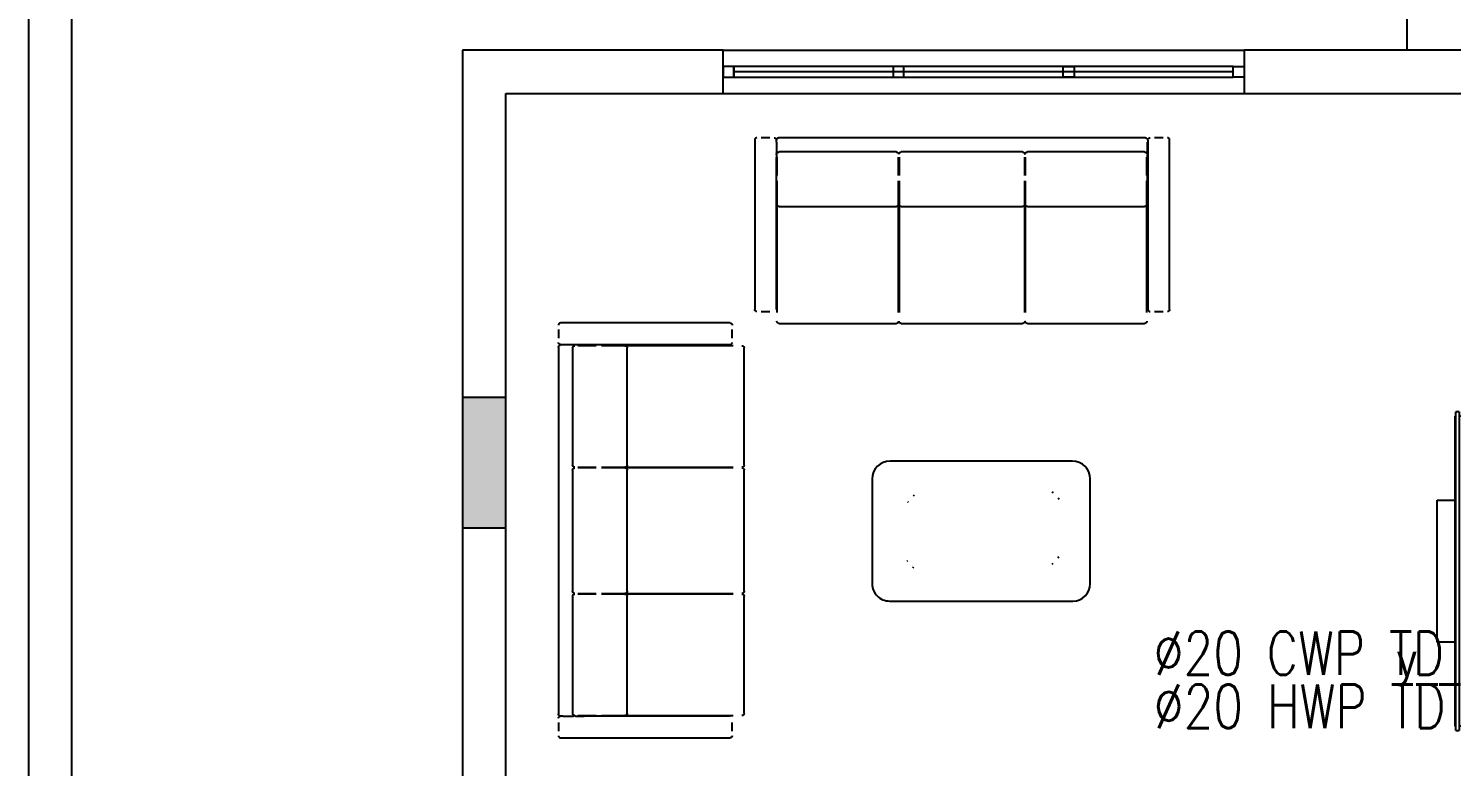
# Model space of a CAD drawing. Header units: metres. Extents: x -658 to -58, y -713 to -118.
# Drawn here: x -230 to -223.45, y -204.25 to -200.85 of the extents above; entities that cross this region are included whole.
import ezdxf
from ezdxf.enums import TextEntityAlignment as Align

# ---------------------------------------------------------------- set-up
doc = ezdxf.new("R2010")
doc.units = ezdxf.units.M
doc.header["$LTSCALE"] = 100
doc.layers.add('plan', color=8, linetype='Continuous')
doc.layers.add('WATER TEXT', color=3, linetype='Continuous')
doc.styles.add('style12', font='xarab.shx')
doc.styles.add('TIMES', font='simplex.shx', dxfattribs={"width": 0.8, "height": 0.4})

# ---------------------------------------------------------------- blocks, each defined once
blk = doc.blocks.new('TV - Flat Screen - 1270mm-V11-الدور الاول')
for p, q in [((-0.7376, -0.0515), (-0.7376, -0.0665)), ((-0.7376, -0.0515), (-0.7226, -0.0515)), ((-0.7226, -0.0515), (0.7147, -0.0515)), ((0.7147, -0.0515), (0.7297, -0.0515)), ((0.7297, -0.0665), (0.7297, -0.0515)), ((-0.7226, -0.0665), (-0.7376, -0.0665)), ((0.7147, -0.0665), (-0.7226, -0.0665)), ((-0.7176, -0.0665), (-0.7176, -0.0695)), ((0.7097, -0.0695), (-0.7176, -0.0695)), ((-0.3308, -0.1515), (-0.3308, -0.0695)), ((0.3229, -0.0695), (0.3229, -0.1515)), ((0.7097, -0.0695), (0.7097, -0.0665)), ((0.7297, -0.0665), (0.7147, -0.0665)), ((0.3229, -0.1515), (-0.3308, -0.1515))]:
    blk.add_line(p, q)
for points in [[(-0.6076, 0.0585), (-0.6125, 0.0585), (-0.6222, 0.0579), (-0.6361, 0.0551), (-0.6475, 0.0512), (-0.6563, 0.0473), (-0.6627, 0.0439), (-0.6687, 0.0401), (-0.6746, 0.0359), (-0.6802, 0.0313), (-0.6855, 0.0264), (-0.6903, 0.0211), (-0.6949, 0.0156), (-0.6992, 0.0097), (-0.7042, 0.0015), (-0.7095, -0.0092), (-0.7157, -0.0275), (-0.7176, -0.0419), (-0.7176, -0.0515)], [(0.5997, 0.0585), (0.6045, 0.0585), (0.6141, 0.0579), (0.6283, 0.0551), (0.6397, 0.0512), (0.6484, 0.0473), (0.6548, 0.0439), (0.6609, 0.0401), (0.6667, 0.0359), (0.6723, 0.0313), (0.6776, 0.0264), (0.6825, 0.0211), (0.6871, 0.0156), (0.6912, 0.0097), (0.6963, 0.0015), (0.7016, -0.0092), (0.7078, -0.0275), (0.7097, -0.0419), (0.7097, -0.0515)]]:
    blk.add_open_spline(points, degree=3, knots=[0, 0, 0, 0, 0.083333, 0.166667, 0.25, 0.291667, 0.333333, 0.375, 0.416667, 0.458333, 0.5, 0.541667, 0.583333, 0.625, 0.666667, 0.75, 0.833333, 1, 1, 1, 1])
blk = doc.blocks.new('ANTIGUA_by_Vaghi_11534 - Vaghi A3S-Triple Seat-V34-الدور الاول')
for p, q in [((-0.955, 0.79), (-0.955, 0.01)), ((-0.885, 0.8), (-0.925, 0.8)), ((-0.855, 0.78), (-0.855, 0.79)), ((0.845, 0.8), (-0.845, 0.8)), ((0.8562, 0.79), (0.8562, 0.01)), ((0.9262, 0.8), (0.8862, 0.8)), ((0.9562, 0.01), (0.9562, 0.79)), ((-0.855, 0.78), (-0.855, 0.7313)), ((-0.855, 0.7289), (-0.855, 0.7313)), ((-0.855, 0.7219), (-0.855, 0.7266)), ((-0.855, 0.7219), (-0.855, 0.6818)), ((-0.3025, 0.7348), (-0.8425, 0.7348)), ((0.2786, 0.7348), (-0.28, 0.7348)), ((0.8412, 0.7348), (0.3012, 0.7348)), ((0.855, 0.7313), (0.855, 0.78)), ((0.855, 0.5896), (0.855, 0.7219)), ((-0.855, 0.01), (-0.855, 0.7089)), ((-0.8525, 0.7116), (-0.8525, 0.627)), ((-0.2925, 0.627), (-0.2925, 0.7116)), ((-0.29, 0.7116), (-0.29, 0.627)), ((0.2886, 0.627), (0.2886, 0.7116)), ((0.2912, 0.7116), (0.2912, 0.627)), ((0.8512, 0.627), (0.8512, 0.7116)), ((-0.8525, 0.6013), (-0.8525, 0.4949)), ((-0.2925, 0.4949), (-0.2925, 0.6013)), ((-0.29, 0.6013), (-0.29, 0.4949)), ((0.2886, 0.4949), (0.2886, 0.6013)), ((0.2912, 0.6013), (0.2912, 0.4949)), ((0.8512, 0.4949), (0.8512, 0.6013)), ((-0.2925, 0.5826), (-0.2899, 0.5826)), ((0.2886, 0.5826), (0.2912, 0.5826)), ((0.855, 0.02), (0.855, 0.5896)), ((-0.8525, 0.4949), (-0.8525, -0.005)), ((-0.8425, 0.4837), (-0.3025, 0.4837)), ((-0.2925, -0.005), (-0.2925, 0.4949)), ((-0.29, 0.4949), (-0.29, -0.005)), ((-0.28, 0.4837), (0.2786, 0.4837)), ((0.2886, -0.005), (0.2886, 0.4949)), ((0.2912, 0.4949), (0.2912, -0.005)), ((0.3012, 0.4837), (0.8412, 0.4837)), ((0.8512, -0.005), (0.8512, 0.4949)), ((-0.925, 0), (-0.885, 0)), ((-0.8425, -0.055), (-0.3025, -0.055)), ((-0.2925, 0), (-0.29, 0)), ((-0.28, -0.055), (0.2786, -0.055)), ((0.2886, 0), (0.2912, 0)), ((0.3012, -0.055), (0.8412, -0.055)), ((0.8862, 0), (0.9262, 0))]:
    blk.add_line(p, q)
at = {"flags": 128}
for points in [[(-0.855, 0.79), (-0.855, 0.7904), (-0.855, 0.7908), (-0.8549, 0.7912), (-0.8549, 0.7916), (-0.8548, 0.792), (-0.8547, 0.7924), (-0.8546, 0.7928), (-0.8545, 0.7931), (-0.8544, 0.7935), (-0.8542, 0.7939), (-0.854, 0.7943), (-0.8539, 0.7946), (-0.8537, 0.795), (-0.8535, 0.7953), (-0.8533, 0.7956), (-0.853, 0.796), (-0.8528, 0.7963), (-0.8525, 0.7966), (-0.8522, 0.7969), (-0.852, 0.7972), (-0.8517, 0.7974), (-0.8514, 0.7977), (-0.8511, 0.798), (-0.8507, 0.7982), (-0.8504, 0.7984), (-0.8501, 0.7986), (-0.8497, 0.7988), (-0.8494, 0.799), (-0.849, 0.7992), (-0.8486, 0.7993), (-0.8482, 0.7995), (-0.8479, 0.7996), (-0.8475, 0.7997), (-0.8471, 0.7998), (-0.8467, 0.7999), (-0.8463, 0.7999), (-0.8459, 0.8), (-0.8455, 0.8), (-0.8451, 0.8), (-0.845, 0.8)], [(0.845, 0.8), (0.8454, 0.8), (0.8458, 0.8), (0.8462, 0.7999), (0.8466, 0.7999), (0.847, 0.7998), (0.8474, 0.7997)], [(0.8493, 0.799), (0.8496, 0.7989), (0.85, 0.7987), (0.8503, 0.7985), (0.8506, 0.7983)], [(0.8522, 0.797), (0.8524, 0.7967), (0.8527, 0.7964), (0.853, 0.7961), (0.8532, 0.7957), (0.8534, 0.7954), (0.8536, 0.7951)], [(0.8542, 0.794), (0.8543, 0.7936), (0.8545, 0.7932), (0.8546, 0.7929), (0.8547, 0.7925), (0.8548, 0.7921), (0.8549, 0.7917), (0.8549, 0.7913), (0.855, 0.7909), (0.855, 0.7905), (0.855, 0.7901), (0.855, 0.79)], [(-0.8525, 0.7248), (-0.8525, 0.7252), (-0.8525, 0.7256), (-0.8524, 0.726), (-0.8524, 0.7264), (-0.8523, 0.7268), (-0.8522, 0.7272), (-0.8521, 0.7276), (-0.852, 0.7279), (-0.8519, 0.7283), (-0.8517, 0.7287), (-0.8515, 0.7291), (-0.8514, 0.7294), (-0.8512, 0.7298), (-0.851, 0.7301), (-0.8508, 0.7304), (-0.8505, 0.7308), (-0.8503, 0.7311), (-0.85, 0.7314), (-0.8497, 0.7317), (-0.8495, 0.732), (-0.8492, 0.7322), (-0.8489, 0.7325), (-0.8486, 0.7328), (-0.8482, 0.733), (-0.8479, 0.7332), (-0.8476, 0.7334), (-0.8472, 0.7336), (-0.8469, 0.7338), (-0.8465, 0.734), (-0.8461, 0.7341), (-0.8457, 0.7343), (-0.8454, 0.7344), (-0.845, 0.7345), (-0.8446, 0.7346), (-0.8442, 0.7346), (-0.8438, 0.7347), (-0.8434, 0.7348), (-0.843, 0.7348), (-0.8426, 0.7348), (-0.8425, 0.7348)], [(-0.3025, 0.7348), (-0.3021, 0.7348), (-0.3017, 0.7348), (-0.3013, 0.7347), (-0.3009, 0.7347), (-0.3005, 0.7346), (-0.3001, 0.7345), (-0.2997, 0.7344), (-0.2994, 0.7343), (-0.299, 0.7342), (-0.2986, 0.734), (-0.2982, 0.7338), (-0.2979, 0.7337), (-0.2975, 0.7335), (-0.2972, 0.7333), (-0.2969, 0.733), (-0.2965, 0.7328), (-0.2962, 0.7326), (-0.2959, 0.7323), (-0.2956, 0.732), (-0.2953, 0.7318), (-0.2951, 0.7315), (-0.2948, 0.7312), (-0.2945, 0.7309), (-0.2943, 0.7305), (-0.2941, 0.7302), (-0.2939, 0.7299), (-0.2937, 0.7295), (-0.2935, 0.7292), (-0.2933, 0.7288), (-0.2932, 0.7284), (-0.293, 0.728), (-0.2929, 0.7277), (-0.2928, 0.7273), (-0.2927, 0.7269), (-0.2926, 0.7265), (-0.2926, 0.7261), (-0.2925, 0.7257), (-0.2925, 0.7253), (-0.2925, 0.7249), (-0.2925, 0.7248)], [(-0.29, 0.7248), (-0.29, 0.7252), (-0.29, 0.7256), (-0.2899, 0.726), (-0.2899, 0.7264), (-0.2898, 0.7268), (-0.2897, 0.7272), (-0.2896, 0.7276), (-0.2895, 0.7279), (-0.2894, 0.7283), (-0.2892, 0.7287), (-0.289, 0.7291), (-0.2889, 0.7294), (-0.2887, 0.7298), (-0.2885, 0.7301), (-0.2883, 0.7304), (-0.288, 0.7308), (-0.2878, 0.7311), (-0.2875, 0.7314), (-0.2872, 0.7317), (-0.287, 0.732), (-0.2867, 0.7322), (-0.2864, 0.7325), (-0.2861, 0.7328), (-0.2857, 0.733), (-0.2854, 0.7332), (-0.2851, 0.7334), (-0.2847, 0.7336), (-0.2844, 0.7338), (-0.284, 0.734), (-0.2836, 0.7341), (-0.2832, 0.7343), (-0.2829, 0.7344), (-0.2825, 0.7345), (-0.2821, 0.7346), (-0.2817, 0.7346), (-0.2813, 0.7347), (-0.2809, 0.7348), (-0.2805, 0.7348), (-0.2801, 0.7348), (-0.28, 0.7348)], [(0.2786, 0.7348), (0.279, 0.7348), (0.2794, 0.7348), (0.2798, 0.7347), (0.2802, 0.7347), (0.2806, 0.7346), (0.281, 0.7345), (0.2813, 0.7344), (0.2817, 0.7343), (0.2821, 0.7342), (0.2825, 0.734), (0.2828, 0.7338), (0.2832, 0.7337), (0.2836, 0.7335), (0.2839, 0.7333), (0.2842, 0.733), (0.2846, 0.7328), (0.2849, 0.7326), (0.2852, 0.7323), (0.2855, 0.732), (0.2858, 0.7318), (0.286, 0.7315), (0.2863, 0.7312), (0.2865, 0.7309), (0.2868, 0.7305), (0.287, 0.7302), (0.2872, 0.7299), (0.2874, 0.7295), (0.2876, 0.7292), (0.2878, 0.7288), (0.2879, 0.7284), (0.288, 0.728), (0.2882, 0.7277), (0.2883, 0.7273), (0.2884, 0.7269), (0.2884, 0.7265), (0.2885, 0.7261), (0.2885, 0.7257), (0.2886, 0.7253), (0.2886, 0.7249), (0.2886, 0.7248)], [(0.2912, 0.7248), (0.2912, 0.7252), (0.2912, 0.7256), (0.2913, 0.726), (0.2913, 0.7264), (0.2914, 0.7268), (0.2915, 0.7272), (0.2916, 0.7276), (0.2917, 0.7279), (0.2918, 0.7283), (0.292, 0.7287), (0.2921, 0.7291), (0.2923, 0.7294), (0.2925, 0.7298), (0.2927, 0.7301), (0.2929, 0.7304), (0.2932, 0.7308), (0.2934, 0.7311), (0.2937, 0.7314), (0.2939, 0.7317), (0.2942, 0.732), (0.2945, 0.7322), (0.2948, 0.7325), (0.2951, 0.7328), (0.2955, 0.733), (0.2958, 0.7332), (0.2961, 0.7334), (0.2965, 0.7336), (0.2968, 0.7338), (0.2972, 0.734), (0.2976, 0.7341), (0.2979, 0.7343), (0.2983, 0.7344), (0.2987, 0.7345), (0.2991, 0.7346), (0.2995, 0.7346), (0.2999, 0.7347), (0.3003, 0.7348), (0.3007, 0.7348), (0.3011, 0.7348), (0.3012, 0.7348)], [(0.8412, 0.7348), (0.8416, 0.7348), (0.842, 0.7348), (0.8424, 0.7347), (0.8428, 0.7347), (0.8432, 0.7346), (0.8436, 0.7345), (0.8439, 0.7344), (0.8443, 0.7343), (0.8447, 0.7342), (0.8451, 0.734), (0.8454, 0.7338), (0.8458, 0.7337), (0.8462, 0.7335), (0.8465, 0.7333), (0.8468, 0.733), (0.8472, 0.7328), (0.8475, 0.7326), (0.8478, 0.7323), (0.8481, 0.732), (0.8484, 0.7318), (0.8486, 0.7315), (0.8489, 0.7312), (0.8491, 0.7309), (0.8494, 0.7305), (0.8496, 0.7302), (0.8498, 0.7299), (0.85, 0.7295), (0.8502, 0.7292), (0.8504, 0.7288), (0.8505, 0.7284), (0.8506, 0.728), (0.8508, 0.7277), (0.8509, 0.7273), (0.851, 0.7269), (0.851, 0.7265), (0.8511, 0.7261), (0.8511, 0.7257), (0.8512, 0.7253), (0.8512, 0.7249), (0.8512, 0.7248)], [(-0.8425, 0.4837), (-0.8429, 0.4837), (-0.8433, 0.4837), (-0.8437, 0.4837), (-0.8441, 0.4838), (-0.8445, 0.4839), (-0.8449, 0.484), (-0.8453, 0.4841), (-0.8456, 0.4842), (-0.846, 0.4843), (-0.8464, 0.4845), (-0.8468, 0.4846), (-0.8471, 0.4848), (-0.8475, 0.485), (-0.8478, 0.4852), (-0.8481, 0.4854), (-0.8485, 0.4857), (-0.8488, 0.4859), (-0.8491, 0.4862), (-0.8494, 0.4864), (-0.8497, 0.4867), (-0.8499, 0.487), (-0.8502, 0.4873), (-0.8505, 0.4876), (-0.8507, 0.4879), (-0.8509, 0.4883), (-0.8511, 0.4886), (-0.8513, 0.489), (-0.8515, 0.4893), (-0.8517, 0.4897), (-0.8518, 0.4901), (-0.852, 0.4904), (-0.8521, 0.4908), (-0.8522, 0.4912), (-0.8523, 0.4916), (-0.8524, 0.492), (-0.8524, 0.4924), (-0.8525, 0.4928), (-0.8525, 0.4932), (-0.8525, 0.4936), (-0.8525, 0.4937)], [(-0.2925, 0.4937), (-0.2925, 0.4933), (-0.2925, 0.4929), (-0.2926, 0.4925), (-0.2926, 0.4921), (-0.2927, 0.4917), (-0.2928, 0.4913), (-0.2929, 0.4909), (-0.293, 0.4905), (-0.2931, 0.4902), (-0.2933, 0.4898), (-0.2935, 0.4894), (-0.2936, 0.4891), (-0.2938, 0.4887), (-0.294, 0.4884), (-0.2942, 0.488), (-0.2945, 0.4877), (-0.2947, 0.4874), (-0.295, 0.4871), (-0.2953, 0.4868), (-0.2955, 0.4865), (-0.2958, 0.4862), (-0.2961, 0.486), (-0.2964, 0.4857), (-0.2968, 0.4855), (-0.2971, 0.4853), (-0.2974, 0.4851), (-0.2978, 0.4849), (-0.2981, 0.4847), (-0.2985, 0.4845), (-0.2989, 0.4844), (-0.2993, 0.4842), (-0.2996, 0.4841), (-0.3, 0.484), (-0.3004, 0.4839), (-0.3008, 0.4838), (-0.3012, 0.4838), (-0.3016, 0.4837), (-0.302, 0.4837), (-0.3024, 0.4837), (-0.3025, 0.4837)], [(-0.28, 0.4837), (-0.2804, 0.4837), (-0.2808, 0.4837), (-0.2812, 0.4837), (-0.2816, 0.4838), (-0.282, 0.4839), (-0.2824, 0.484), (-0.2828, 0.4841), (-0.2831, 0.4842), (-0.2835, 0.4843), (-0.2839, 0.4845), (-0.2843, 0.4846), (-0.2846, 0.4848), (-0.285, 0.485), (-0.2853, 0.4852), (-0.2856, 0.4854), (-0.286, 0.4857), (-0.2863, 0.4859), (-0.2866, 0.4862), (-0.2869, 0.4864), (-0.2872, 0.4867), (-0.2874, 0.487), (-0.2877, 0.4873), (-0.288, 0.4876), (-0.2882, 0.4879), (-0.2884, 0.4883), (-0.2886, 0.4886), (-0.2888, 0.489), (-0.289, 0.4893), (-0.2892, 0.4897), (-0.2893, 0.4901), (-0.2895, 0.4904), (-0.2896, 0.4908), (-0.2897, 0.4912), (-0.2898, 0.4916), (-0.2899, 0.492), (-0.2899, 0.4924), (-0.29, 0.4928), (-0.29, 0.4932), (-0.29, 0.4936), (-0.29, 0.4937)], [(0.2886, 0.4937), (0.2886, 0.4933), (0.2886, 0.4929), (0.2885, 0.4925), (0.2885, 0.4921), (0.2884, 0.4917), (0.2883, 0.4913), (0.2882, 0.4909), (0.2881, 0.4905), (0.2879, 0.4902), (0.2878, 0.4898), (0.2876, 0.4894), (0.2875, 0.4891), (0.2873, 0.4887), (0.2871, 0.4884), (0.2868, 0.488), (0.2866, 0.4877), (0.2864, 0.4874), (0.2861, 0.4871), (0.2858, 0.4868), (0.2856, 0.4865), (0.2853, 0.4862), (0.285, 0.486), (0.2846, 0.4857), (0.2843, 0.4855), (0.284, 0.4853), (0.2836, 0.4851), (0.2833, 0.4849), (0.2829, 0.4847), (0.2826, 0.4845), (0.2822, 0.4844), (0.2818, 0.4842), (0.2815, 0.4841), (0.2811, 0.484), (0.2807, 0.4839), (0.2803, 0.4838), (0.2799, 0.4838), (0.2795, 0.4837), (0.2791, 0.4837), (0.2787, 0.4837), (0.2786, 0.4837)], [(0.3012, 0.4837), (0.3008, 0.4837), (0.3004, 0.4837), (0.3, 0.4837), (0.2996, 0.4838), (0.2992, 0.4839), (0.2988, 0.484), (0.2984, 0.4841), (0.298, 0.4842), (0.2977, 0.4843), (0.2973, 0.4845), (0.2969, 0.4846), (0.2966, 0.4848), (0.2962, 0.485), (0.2959, 0.4852), (0.2955, 0.4854), (0.2952, 0.4857), (0.2949, 0.4859), (0.2946, 0.4862), (0.2943, 0.4864), (0.294, 0.4867), (0.2937, 0.487), (0.2935, 0.4873), (0.2932, 0.4876), (0.293, 0.4879), (0.2928, 0.4883), (0.2926, 0.4886), (0.2924, 0.489), (0.2922, 0.4893), (0.292, 0.4897), (0.2919, 0.4901), (0.2917, 0.4904), (0.2916, 0.4908), (0.2915, 0.4912), (0.2914, 0.4916), (0.2913, 0.492), (0.2913, 0.4924), (0.2912, 0.4928), (0.2912, 0.4932), (0.2912, 0.4936), (0.2912, 0.4937)], [(0.8512, 0.4937), (0.8512, 0.4933), (0.8512, 0.4929), (0.8511, 0.4925), (0.8511, 0.4921), (0.851, 0.4917), (0.8509, 0.4913), (0.8508, 0.4909), (0.8507, 0.4905), (0.8505, 0.4902), (0.8504, 0.4898), (0.8502, 0.4894), (0.8501, 0.4891), (0.8499, 0.4887), (0.8497, 0.4884), (0.8494, 0.488), (0.8492, 0.4877), (0.849, 0.4874), (0.8487, 0.4871), (0.8484, 0.4868), (0.8482, 0.4865), (0.8479, 0.4862), (0.8476, 0.486), (0.8472, 0.4857), (0.8469, 0.4855), (0.8466, 0.4853), (0.8462, 0.4851), (0.8459, 0.4849), (0.8455, 0.4847), (0.8452, 0.4845), (0.8448, 0.4844), (0.8444, 0.4842), (0.8441, 0.4841), (0.8437, 0.484), (0.8433, 0.4839), (0.8429, 0.4838), (0.8425, 0.4838), (0.8421, 0.4837), (0.8417, 0.4837), (0.8413, 0.4837), (0.8412, 0.4837)], [(0.855, 0.01), (0.855, 0.0096), (0.855, 0.0092), (0.8549, 0.0088), (0.8549, 0.0084), (0.8548, 0.008), (0.8547, 0.0076), (0.8546, 0.0072), (0.8545, 0.0069), (0.8544, 0.0065), (0.8542, 0.0061), (0.854, 0.0057), (0.8539, 0.0054), (0.8537, 0.005), (0.8535, 0.0047), (0.8533, 0.0044), (0.853, 0.004), (0.8528, 0.0037), (0.8525, 0.0034), (0.8522, 0.0031), (0.852, 0.0028), (0.8517, 0.0026), (0.8514, 0.0023), (0.8511, 0.002)], [(-0.8464, -0.0542), (-0.8468, -0.054), (-0.8471, -0.0539), (-0.8475, -0.0537), (-0.8478, -0.0535), (-0.8481, -0.0533), (-0.8485, -0.053), (-0.8488, -0.0528), (-0.8491, -0.0525), (-0.8494, -0.0522), (-0.8497, -0.052), (-0.8499, -0.0517), (-0.8502, -0.0514), (-0.8505, -0.0511), (-0.8507, -0.0507), (-0.8509, -0.0504), (-0.8511, -0.0501), (-0.8513, -0.0497), (-0.8515, -0.0494), (-0.8517, -0.049), (-0.8518, -0.0486), (-0.852, -0.0482), (-0.8521, -0.0479), (-0.8522, -0.0475), (-0.8523, -0.0471), (-0.8524, -0.0467), (-0.8524, -0.0463), (-0.8525, -0.0459), (-0.8525, -0.0455), (-0.8525, -0.0451), (-0.8525, -0.045)], [(-0.8425, -0.055), (-0.8429, -0.055), (-0.8433, -0.055), (-0.8437, -0.0549), (-0.8441, -0.0549), (-0.8445, -0.0548), (-0.8449, -0.0547)], [(-0.3, -0.0547), (-0.3004, -0.0548), (-0.3008, -0.0549), (-0.3012, -0.0549), (-0.3016, -0.055), (-0.302, -0.055), (-0.3024, -0.055), (-0.3025, -0.055)], [(-0.2925, -0.045), (-0.2925, -0.0454), (-0.2925, -0.0458), (-0.2926, -0.0462), (-0.2926, -0.0466), (-0.2927, -0.047), (-0.2928, -0.0474), (-0.2929, -0.0478), (-0.293, -0.0481), (-0.2931, -0.0485), (-0.2933, -0.0489), (-0.2935, -0.0493), (-0.2936, -0.0496), (-0.2938, -0.05), (-0.294, -0.0503), (-0.2942, -0.0506), (-0.2945, -0.051), (-0.2947, -0.0513), (-0.295, -0.0516), (-0.2953, -0.0519), (-0.2955, -0.0522), (-0.2958, -0.0524), (-0.2961, -0.0527), (-0.2964, -0.053), (-0.2968, -0.0532), (-0.2971, -0.0534), (-0.2974, -0.0536), (-0.2978, -0.0538), (-0.2981, -0.054), (-0.2985, -0.0542)], [(-0.2839, -0.0542), (-0.2843, -0.054), (-0.2846, -0.0539), (-0.285, -0.0537), (-0.2853, -0.0535), (-0.2856, -0.0533), (-0.286, -0.053), (-0.2863, -0.0528), (-0.2866, -0.0525), (-0.2869, -0.0522), (-0.2872, -0.052), (-0.2874, -0.0517), (-0.2877, -0.0514), (-0.288, -0.0511), (-0.2882, -0.0507), (-0.2884, -0.0504), (-0.2886, -0.0501), (-0.2888, -0.0497), (-0.289, -0.0494), (-0.2892, -0.049), (-0.2893, -0.0486), (-0.2895, -0.0482), (-0.2896, -0.0479), (-0.2897, -0.0475), (-0.2898, -0.0471), (-0.2899, -0.0467), (-0.2899, -0.0463), (-0.29, -0.0459), (-0.29, -0.0455), (-0.29, -0.0451), (-0.29, -0.045)], [(-0.28, -0.055), (-0.2804, -0.055), (-0.2808, -0.055), (-0.2812, -0.0549), (-0.2816, -0.0549), (-0.282, -0.0548), (-0.2824, -0.0547)], [(0.2811, -0.0547), (0.2807, -0.0548), (0.2803, -0.0549), (0.2799, -0.0549), (0.2795, -0.055), (0.2791, -0.055), (0.2787, -0.055), (0.2786, -0.055)], [(0.2886, -0.045), (0.2886, -0.0454), (0.2886, -0.0458), (0.2885, -0.0462), (0.2885, -0.0466), (0.2884, -0.047), (0.2883, -0.0474), (0.2882, -0.0478), (0.2881, -0.0481), (0.2879, -0.0485), (0.2878, -0.0489), (0.2876, -0.0493), (0.2875, -0.0496), (0.2873, -0.05), (0.2871, -0.0503), (0.2868, -0.0506), (0.2866, -0.051), (0.2864, -0.0513), (0.2861, -0.0516), (0.2858, -0.0519), (0.2856, -0.0522), (0.2853, -0.0524), (0.285, -0.0527), (0.2846, -0.053), (0.2843, -0.0532), (0.284, -0.0534), (0.2836, -0.0536), (0.2833, -0.0538), (0.2829, -0.054), (0.2826, -0.0542)], [(0.2973, -0.0542), (0.2969, -0.054), (0.2966, -0.0539), (0.2962, -0.0537), (0.2959, -0.0535), (0.2955, -0.0533), (0.2952, -0.053), (0.2949, -0.0528), (0.2946, -0.0525), (0.2943, -0.0522), (0.294, -0.052), (0.2937, -0.0517), (0.2935, -0.0514), (0.2932, -0.0511), (0.293, -0.0507), (0.2928, -0.0504), (0.2926, -0.0501), (0.2924, -0.0497), (0.2922, -0.0494), (0.292, -0.049), (0.2919, -0.0486), (0.2917, -0.0482), (0.2916, -0.0479), (0.2915, -0.0475), (0.2914, -0.0471), (0.2913, -0.0467), (0.2913, -0.0463), (0.2912, -0.0459), (0.2912, -0.0455), (0.2912, -0.0451), (0.2912, -0.045)], [(0.3012, -0.055), (0.3008, -0.055), (0.3004, -0.055), (0.3, -0.0549), (0.2996, -0.0549), (0.2992, -0.0548), (0.2988, -0.0547)], [(0.8437, -0.0547), (0.8433, -0.0548), (0.8429, -0.0549), (0.8425, -0.0549), (0.8421, -0.055), (0.8417, -0.055), (0.8413, -0.055), (0.8412, -0.055)], [(0.8512, -0.045), (0.8512, -0.0454), (0.8512, -0.0458), (0.8511, -0.0462), (0.8511, -0.0466), (0.851, -0.047), (0.8509, -0.0474), (0.8508, -0.0478), (0.8507, -0.0481), (0.8505, -0.0485), (0.8504, -0.0489), (0.8502, -0.0493), (0.8501, -0.0496), (0.8499, -0.05), (0.8497, -0.0503), (0.8494, -0.0506), (0.8492, -0.051), (0.849, -0.0513), (0.8487, -0.0516), (0.8484, -0.0519), (0.8482, -0.0522), (0.8479, -0.0524), (0.8476, -0.0527), (0.8472, -0.053), (0.8469, -0.0532), (0.8466, -0.0534), (0.8462, -0.0536), (0.8459, -0.0538), (0.8455, -0.054), (0.8452, -0.0542)]]:
    blk.add_lwpolyline(points, dxfattribs=at)
for points, knots in [([(-0.945, 0.8), (-0.9459, 0.8), (-0.9472, 0.7998), (-0.9488, 0.7993), (-0.9498, 0.7988), (-0.9506, 0.7983), (-0.9513, 0.7978), (-0.9519, 0.7972), (-0.9525, 0.7966), (-0.9531, 0.7959), (-0.9537, 0.795), (-0.9543, 0.7938), (-0.9548, 0.7922), (-0.955, 0.7909), (-0.955, 0.79)], [0, 0, 0, 0, 0.166667, 0.25, 0.333333, 0.375, 0.416667, 0.5, 0.541667, 0.583333, 0.666667, 0.75, 0.833333, 1, 1, 1, 1]), ([(-0.865, 0.8), (-0.8641, 0.8), (-0.8628, 0.7998), (-0.8612, 0.7993), (-0.8602, 0.7988), (-0.8594, 0.7983), (-0.8587, 0.7978), (-0.8581, 0.7972), (-0.8575, 0.7966), (-0.8569, 0.7959), (-0.8563, 0.795), (-0.8557, 0.7938), (-0.8552, 0.7922), (-0.855, 0.7909), (-0.855, 0.79)], [0, 0, 0, 0, 0.166667, 0.25, 0.333333, 0.375, 0.416667, 0.5, 0.541667, 0.583333, 0.666667, 0.75, 0.833333, 1, 1, 1, 1]), ([(0.8562, 0.79), (0.8562, 0.7909), (0.8564, 0.7922), (0.8569, 0.7938), (0.8575, 0.795), (0.8581, 0.7959), (0.8587, 0.7966), (0.8593, 0.7972), (0.8601, 0.798), (0.861, 0.7986), (0.8618, 0.799), (0.8626, 0.7993), (0.864, 0.7998), (0.8653, 0.8), (0.8662, 0.8)], [0, 0, 0, 0, 0.166667, 0.25, 0.333333, 0.416667, 0.458333, 0.5, 0.583333, 0.666667, 0.708333, 0.75, 0.833333, 1, 1, 1, 1]), ([(0.9562, 0.79), (0.9562, 0.7909), (0.956, 0.7922), (0.9555, 0.7938), (0.9549, 0.795), (0.9543, 0.7959), (0.9537, 0.7966), (0.9531, 0.7972), (0.9523, 0.798), (0.9514, 0.7986), (0.9506, 0.799), (0.9498, 0.7993), (0.9484, 0.7998), (0.9471, 0.8), (0.9462, 0.8)], [0, 0, 0, 0, 0.166667, 0.25, 0.333333, 0.416667, 0.458333, 0.5, 0.583333, 0.666667, 0.708333, 0.75, 0.833333, 1, 1, 1, 1]), ([(-0.8525, 0.585), (-0.8526, 0.5851), (-0.8531, 0.5855), (-0.8537, 0.5861), (-0.8543, 0.5869), (-0.8548, 0.5881), (-0.855, 0.589), (-0.855, 0.5896)], [0.5396343, 0.5396343, 0.5396343, 0.5396343, 0.5833333, 0.6666667, 0.75, 0.8333333, 1, 1, 1, 1]), ([(0.8521, 0.5847), (0.8524, 0.5849), (0.853, 0.5853), (0.8537, 0.5861), (0.8543, 0.5869), (0.8548, 0.5881), (0.855, 0.589), (0.855, 0.5896)], [0.5, 0.5, 0.5, 0.5, 0.5833333, 0.6666667, 0.75, 0.8333333, 1, 1, 1, 1]), ([(-0.945, 0), (-0.9459, 0), (-0.9472, 0.0002), (-0.9488, 0.0007), (-0.9498, 0.0012), (-0.9506, 0.0017), (-0.9513, 0.0022), (-0.9519, 0.0028), (-0.9525, 0.0034), (-0.9531, 0.0041), (-0.9537, 0.005), (-0.9543, 0.0062), (-0.9548, 0.0078), (-0.955, 0.0091), (-0.955, 0.01)], [0, 0, 0, 0, 0.166667, 0.25, 0.333333, 0.375, 0.416667, 0.5, 0.541667, 0.583333, 0.666667, 0.75, 0.833333, 1, 1, 1, 1]), ([(0.8562, 0.01), (0.8562, 0.0091), (0.8564, 0.0078), (0.8569, 0.0062), (0.8575, 0.005), (0.8581, 0.0041), (0.8587, 0.0034), (0.8593, 0.0028), (0.8601, 0.002), (0.861, 0.0014), (0.8618, 0.001), (0.8626, 0.0007), (0.864, 0.0002), (0.8653, 0), (0.8662, 0)], [0, 0, 0, 0, 0.166667, 0.25, 0.333333, 0.416667, 0.458333, 0.5, 0.583333, 0.666667, 0.708333, 0.75, 0.833333, 1, 1, 1, 1]), ([(0.9562, 0.01), (0.9562, 0.0091), (0.956, 0.0078), (0.9554, 0.0062), (0.9549, 0.005), (0.9543, 0.0041), (0.9537, 0.0034), (0.9531, 0.0028), (0.9523, 0.002), (0.9514, 0.0014), (0.9506, 0.001), (0.9498, 0.0007), (0.9484, 0.0002), (0.9471, 0), (0.9462, 0)], [0, 0, 0, 0, 0.166667, 0.25, 0.333333, 0.416667, 0.458333, 0.5, 0.583333, 0.666667, 0.708333, 0.75, 0.833333, 1, 1, 1, 1])]:
    blk.add_open_spline(points, degree=3, knots=knots)
blk = doc.blocks.new('Coffee_Table_One_Rectangular_Another_Country_18607 - 5-1433651-الدور الاول')
for p, q in [((0, 0.3225), (-0.3241, 0.3225)), ((0.52, 0.3225), (0, 0.3225)), ((-0.4041, 0.2425), (-0.4041, -0.24)), ((0.6, -0.24), (0.6, 0.2425)), ((-0.2266, 0.1471), (-0.2325, 0.153)), ((0.4131, 0.169), (0.4094, 0.1653)), ((0.4377, 0.137), (0.4414, 0.1407)), ((-0.2608, 0.1247), (-0.2549, 0.1188)), ((-0.2559, -0.1462), (-0.2618, -0.1521)), ((-0.2335, -0.1803), (-0.2276, -0.1744)), ((0.4057, -0.161), (0.4094, -0.1647)), ((0.4377, -0.1364), (0.434, -0.1327)), ((-0.3216, -0.3225), (0, -0.3225)), ((0, -0.3225), (0.5175, -0.3225))]:
    blk.add_line(p, q)
for centre, radius, start, end in [((-0.3241, 0.2425), 0.08, 90, 180), ((0.52, 0.2425), 0.08, 360, 90), ((-0.3216, -0.24), 0.0825, 180, 270), ((0.5175, -0.24), 0.0825, 270, 360)]:
    blk.add_arc(centre, radius, start, end)
blk.add_ellipse((-0.369, -0.2876), major_axis=(-0.0141, 0.0141), ratio=0.894427, start_param=0.881427, end_param=1.113441)
blk = doc.blocks.new('*U112')
blk.add_line((2.35, 0), (0.05, 0))
for points in [[(0.05, 0.025), (0, 0.025), (0, -0.025), (0.05, -0.025)], [(2.35, -0.025), (2.35, 0.025), (0.05, 0.025), (0.05, -0.025)], [(2.35, 0.025), (2.4, 0.025), (2.4, -0.025), (2.35, -0.025)]]:
    blk.add_lwpolyline(points, close=True)
blk = doc.blocks.new('RWEFRWEFRWE')
h = blk.add_hatch(color=256)
h.dxf.hatch_style = 1
h.paths.add_polyline_path([(-228.0055, -185.2532), (-227.8055, -185.2532), (-227.8055, -184.6532), (-228.0055, -184.6532)])
blk.add_lwpolyline([(-228.0055, -185.2532), (-227.8055, -185.2532), (-227.8055, -184.6532), (-228.0055, -184.6532)], close=True)
blk = doc.blocks.new('A$Cb06f5615')
at = {"layer": 'plan'}
for p, q in [((-41.8028, 21.3095), (-41.8028, 1.3095)), ((-41.6028, 1.5095), (-41.6028, 19.1095)), ((-39.8035, 10.3095), (-39.8035, 6.2095)), ((-38.6035, 10.3095), (-39.8035, 10.3095)), ((-38.6035, 10.1095), (-38.6035, 10.3095)), ((-38.6035, 10.3095), (-36.2035, 10.3095)), ((-34.6035, 10.3095), (-36.2035, 10.3095)), ((-36.2035, 10.3095), (-36.2035, 10.1095)), ((-39.6035, 6.2095), (-39.6035, 10.1095)), ((-39.6035, 10.1095), (-38.6035, 10.1095)), ((-38.6035, 10.1095), (-36.2035, 10.1095)), ((-36.2035, 10.1095), (-34.6035, 10.1095))]:
    blk.add_line(p, q, dxfattribs=at)
at = {"layer": 'plan', "ltscale": 0.5}
blk.add_line((-35.4548, 14.7095), (-35.4548, 10.3095), dxfattribs=at)
at = {"layer": 'plan'}
for points in [[(-37.7702, 10.2345), (-37.8202, 10.2345), (-37.8202, 10.1845), (-37.7702, 10.1845)], [(-37.0369, 10.2345), (-36.9869, 10.2345), (-36.9869, 10.1845), (-37.0369, 10.1845)]]:
    blk.add_lwpolyline(points, close=True, dxfattribs=at)
for name, p in [('RWEFRWEFRWE', (188.202, 193.3627)), ('*U112', (-38.6035, 10.2095)), ('ANTIGUA_by_Vaghi_11534 - Vaghi A3S-Triple Seat-V34-الدور الاول', (-37.5028, 9.1056))]:
    blk.add_blockref(name, p, dxfattribs=at)
for name, p, rotation in [('ANTIGUA_by_Vaghi_11534 - Vaghi A3S-Triple Seat-V34-الدور الاول', (-38.5615, 8.0967), 89.99999999999997), ('TV - Flat Screen - 1270mm-V11-الدور الاول', (-35.1621, 7.9055), 270), ('Coffee_Table_One_Rectangular_Another_Country_18607 - 5-1433651-الدور الاول', (-37.3164, 8.0942), 180)]:
    blk.add_blockref(name, p, dxfattribs=dict(at, rotation=rotation))
at = {"layer": 'plan', "style": 'style12', "width": 0.9}
blk.add_text('y___vt___m Hg_k_____,L Hg_vz_d_s_d__m', height=0.15, dxfattribs=at).set_placement((-35.4989, 7.4233))

msp = doc.modelspace()

# ---------------------------------------------------------------- block references
at = {"layer": 'plan'}
msp.add_blockref('A$Cb06f5615', (-188.202, -211.2557), dxfattribs=at)

# ---------------------------------------------------------------- texts
at = {"layer": 'WATER TEXT', "color": 3, "style": 'TIMES', "width": 0.8}
for s, p in [('∅20 CWP TD', (-224.1534, -203.7237)), ('∅20 HWP TD', (-224.1496, -203.9689))]:
    msp.add_text(s, height=0.2, dxfattribs=at).set_placement(p, align=Align.MIDDLE_CENTER)

doc.saveas('drawing.dxf')
